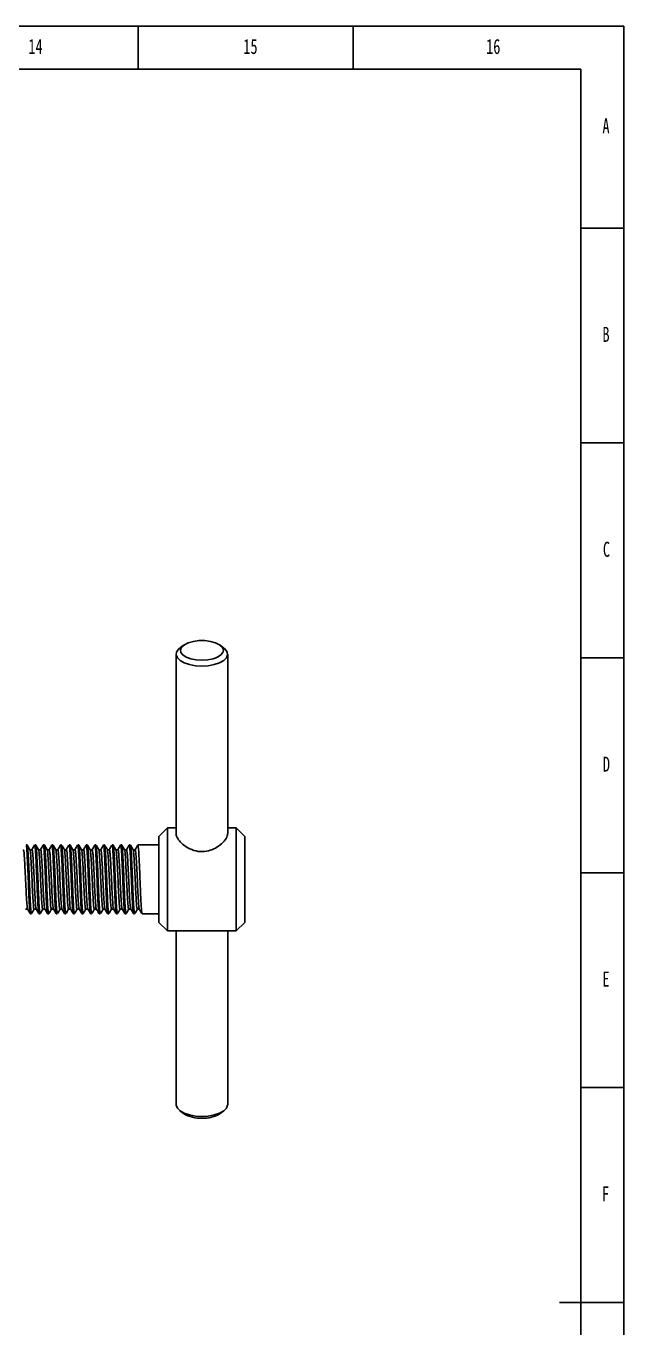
# Model space of a CAD drawing. Header units: millimetres. Extents: x 0 to 841, y 0 to 594.
# Drawn here: x 701.9 to 841, y 291.1 to 594 of the extents above; entities that cross this region are included whole.
import ezdxf

# ---------------------------------------------------------------- set-up
doc = ezdxf.new("R2010")
doc.units = ezdxf.units.MM
doc.layers.add('10', color=7, linetype='Continuous')
doc.layers.add('5', color=7, linetype='Continuous')
doc.styles.add('SLDTEXTSTYLE4', font='TXT', dxfattribs={"width": 0.7})

msp = doc.modelspace()

# ---------------------------------------------------------------- linework, layer by layer
at = {"color": 7, "linetype": 'Continuous', "lineweight": 25}
for p, q in [((738.52, 449.91), (737.67, 449.26)), ((747.93, 449.26), (747.08, 449.91)), ((736.8, 447.83), (736.8, 406.07)), ((748.8, 406.06), (748.8, 447.83)), ((734.8, 407.44), (732.8, 405.44)), ((736.8, 407.44), (734.8, 407.44)), ((734.8, 407.44), (734.8, 383.44)), ((750.8, 407.44), (748.8, 407.44)), ((752.8, 405.44), (750.8, 407.44)), ((750.8, 389.92), (750.8, 407.44)), ((702.15, 403.44), (701.9, 403.44)), ((704.15, 403.44), (703.9, 403.44)), ((706.15, 403.44), (705.9, 403.44)), ((708.15, 403.44), (707.9, 403.44)), ((710.15, 403.44), (709.9, 403.44)), ((712.15, 403.44), (711.9, 403.44)), ((714.15, 403.44), (713.9, 403.44)), ((716.15, 403.44), (715.9, 403.44)), ((718.15, 403.44), (717.9, 403.44)), ((720.15, 403.44), (719.9, 403.44)), ((722.15, 403.44), (721.9, 403.44)), ((724.15, 403.44), (723.9, 403.44)), ((726.15, 403.44), (725.9, 403.44)), ((732.8, 403.44), (727.9, 403.44)), ((732.8, 385.44), (732.8, 405.44)), ((752.8, 405.44), (752.8, 390.84)), ((703.27, 402.35), (702.79, 402.35)), ((705.27, 402.35), (704.79, 402.35)), ((707.27, 402.35), (706.79, 402.35)), ((709.27, 402.35), (708.79, 402.35)), ((711.27, 402.35), (710.79, 402.35)), ((713.27, 402.35), (712.79, 402.35)), ((715.27, 402.35), (714.79, 402.35)), ((717.27, 402.35), (716.79, 402.35)), ((719.27, 402.35), (718.79, 402.35)), ((721.27, 402.35), (720.79, 402.35)), ((723.27, 402.35), (722.79, 402.35)), ((725.27, 402.35), (724.79, 402.35)), ((727.27, 402.35), (726.79, 402.35)), ((752.8, 390.84), (752.8, 385.44)), ((701.77, 388.52), (702.26, 388.52)), ((703.77, 388.52), (704.26, 388.52)), ((705.77, 388.52), (706.26, 388.52)), ((707.77, 388.52), (708.26, 388.52)), ((709.77, 388.52), (710.26, 388.52)), ((711.77, 388.52), (712.26, 388.52)), ((713.77, 388.52), (714.26, 388.52)), ((715.77, 388.52), (716.26, 388.52)), ((717.77, 388.52), (718.26, 388.52)), ((719.77, 388.52), (720.26, 388.52)), ((721.77, 388.52), (722.26, 388.52)), ((723.77, 388.52), (724.26, 388.52)), ((725.77, 388.52), (726.26, 388.52)), ((727.77, 388.52), (728.26, 388.52)), ((750.8, 383.44), (750.8, 389.92)), ((702.9, 387.44), (703.15, 387.44)), ((704.9, 387.44), (705.15, 387.44)), ((706.9, 387.44), (707.15, 387.44)), ((708.9, 387.44), (709.15, 387.44)), ((710.9, 387.44), (711.15, 387.44)), ((712.9, 387.44), (713.15, 387.44)), ((714.9, 387.44), (715.15, 387.44)), ((716.9, 387.44), (717.15, 387.44)), ((718.9, 387.44), (719.15, 387.44)), ((720.9, 387.44), (721.15, 387.44)), ((722.9, 387.44), (723.15, 387.44)), ((724.9, 387.44), (725.15, 387.44)), ((726.9, 387.44), (727.15, 387.44)), ((728.9, 387.44), (732.8, 387.44)), ((732.8, 385.44), (734.8, 383.44)), ((750.8, 383.44), (752.8, 385.44)), ((734.8, 383.44), (740.45, 383.44)), ((736.8, 383.44), (736.8, 343.04)), ((744.92, 383.44), (750.8, 383.44)), ((748.8, 343.04), (748.8, 383.44)), ((737.67, 341.62), (738.52, 340.97)), ((747.08, 340.97), (747.93, 341.62))]:
    msp.add_line(p, q, dxfattribs=at)
at = {"color": 7, "linetype": 'Continuous', "lineweight": 25, "flags": 128}
for points in [[(742.8, 445.07), (741.31, 445.15), (739.91, 445.41), (738.69, 445.82), (737.73, 446.35), (737.09, 446.97), (736.81, 447.65), (736.91, 448.34), (737.37, 449), (737.67, 449.26)], [(742.8, 446.42), (744.15, 446.5), (745.4, 446.75), (746.45, 447.15), (747.24, 447.66), (747.7, 448.25), (747.79, 448.87), (747.51, 449.48), (746.89, 450.04), (745.96, 450.5), (744.79, 450.82), (743.48, 450.99), (742.12, 450.99), (740.81, 450.82), (739.64, 450.5), (738.72, 450.04), (738.09, 449.48), (737.81, 448.87), (737.9, 448.25), (738.36, 447.66), (739.15, 447.15), (740.2, 446.75), (741.45, 446.5), (742.8, 446.42)], [(747.93, 449.26), (748.23, 449), (748.69, 448.34), (748.79, 447.65), (748.51, 446.97), (747.87, 446.35), (746.91, 445.82), (745.69, 445.41), (744.29, 445.15), (742.8, 445.07)], [(736.8, 343.04), (736.81, 342.87), (737.09, 342.19), (737.73, 341.57), (738.69, 341.03), (739.91, 340.63), (741.31, 340.37), (742.8, 340.29)], [(742.8, 340.29), (744.29, 340.37), (745.69, 340.63), (746.91, 341.03), (747.87, 341.57), (748.51, 342.19), (748.79, 342.87), (748.8, 343.04)]]:
    msp.add_lwpolyline(points, dxfattribs=at)
at = {"color": 7, "linetype": 'Continuous', "lineweight": 25}
for centre, start, end in [((742.42, 347.19), 237.9633, 272.9767), ((743.18, 347.19), 267.0236, 302.0362)]:
    msp.add_arc(centre, 7.34, start, end, dxfattribs=at)
for points, knots in [([(736.85, 406.07), (736.83, 406.02), (736.74, 405.73), (737.14, 404.94), (738.03, 403.82), (739.49, 402.72), (741.37, 401.95), (743.39, 401.83), (745.2, 402.3), (746.79, 403.17), (748.05, 404.34), (748.77, 405.41), (748.73, 405.9), (748.72, 406.06)], [0, 0, 0, 0, 0.018416, 0.113951, 0.210878, 0.317005, 0.429732, 0.533406, 0.62584, 0.72264, 0.831622, 0.943343, 1, 1, 1, 1]), ([(701.9, 403.35), (701.92, 403.36), (701.96, 403.4), (702.04, 402.69), (702.14, 401.36), (702.23, 399.5), (702.33, 397.3), (702.42, 394.93), (702.49, 393.06), (702.57, 391.33), (702.64, 389.77), (702.74, 388.35), (702.82, 387.53), (702.88, 387.51), (702.9, 387.5)], [0, 0, 0, 0, 0.052862, 0.146192, 0.239773, 0.332819, 0.42661, 0.519463, 0.613383, 0.652113, 0.745424, 0.83902, 0.932053, 1, 1, 1, 1]), ([(702.8, 402.33), (702.7, 402.51), (702.49, 402.87), (702.28, 403.23), (702.17, 403.41)], [0, 0, 0, 0, 0.4999468, 1, 1, 1, 1]), ([(702.17, 403.34), (702.18, 403.34), (702.22, 403.35), (702.29, 402.68), (702.39, 401.37), (702.48, 399.5), (702.58, 397.3), (702.67, 394.93), (702.74, 393.06), (702.82, 391.33), (702.89, 389.77), (702.99, 388.35), (703.07, 387.53), (703.13, 387.51), (703.15, 387.5)], [0, 0, 0, 0, 0.030177, 0.125742, 0.221565, 0.316839, 0.412877, 0.507954, 0.604123, 0.643781, 0.739327, 0.835164, 0.930425, 1, 1, 1, 1]), ([(703.87, 403.41), (703.77, 403.23), (703.56, 402.88), (703.36, 402.52), (703.25, 402.34)], [0, 0, 0, 0, 0.493613, 1, 1, 1, 1]), ([(703.9, 403.35), (703.92, 403.36), (703.96, 403.4), (704.04, 402.69), (704.14, 401.36), (704.23, 399.5), (704.33, 397.3), (704.42, 394.93), (704.49, 393.06), (704.57, 391.33), (704.64, 389.77), (704.74, 388.35), (704.82, 387.53), (704.88, 387.51), (704.9, 387.5)], [0, 0, 0, 0, 0.052862, 0.146192, 0.239773, 0.332819, 0.42661, 0.519463, 0.613383, 0.652113, 0.745424, 0.83902, 0.932053, 1, 1, 1, 1]), ([(704.8, 402.33), (704.7, 402.51), (704.49, 402.87), (704.28, 403.23), (704.17, 403.41)], [0, 0, 0, 0, 0.4999468, 1, 1, 1, 1]), ([(704.17, 403.34), (704.18, 403.34), (704.22, 403.35), (704.29, 402.68), (704.39, 401.37), (704.48, 399.5), (704.58, 397.3), (704.67, 394.93), (704.74, 393.06), (704.82, 391.33), (704.89, 389.77), (704.99, 388.35), (705.07, 387.53), (705.13, 387.51), (705.15, 387.5)], [0, 0, 0, 0, 0.030177, 0.125742, 0.221565, 0.316839, 0.412877, 0.507954, 0.604123, 0.643781, 0.739327, 0.835164, 0.930425, 1, 1, 1, 1]), ([(705.87, 403.41), (705.77, 403.23), (705.56, 402.88), (705.36, 402.52), (705.25, 402.34)], [0, 0, 0, 0, 0.493613, 1, 1, 1, 1]), ([(705.9, 403.35), (705.92, 403.36), (705.96, 403.4), (706.04, 402.69), (706.14, 401.36), (706.23, 399.5), (706.33, 397.3), (706.42, 394.93), (706.49, 393.06), (706.57, 391.33), (706.64, 389.77), (706.74, 388.35), (706.82, 387.53), (706.88, 387.51), (706.9, 387.5)], [0, 0, 0, 0, 0.052862, 0.146192, 0.239773, 0.332819, 0.42661, 0.519463, 0.613383, 0.652113, 0.745424, 0.83902, 0.932053, 1, 1, 1, 1]), ([(706.8, 402.33), (706.7, 402.51), (706.49, 402.87), (706.28, 403.23), (706.17, 403.41)], [0, 0, 0, 0, 0.4999468, 1, 1, 1, 1]), ([(706.17, 403.34), (706.18, 403.34), (706.22, 403.35), (706.29, 402.68), (706.39, 401.37), (706.48, 399.5), (706.58, 397.3), (706.67, 394.93), (706.74, 393.06), (706.82, 391.33), (706.89, 389.77), (706.99, 388.35), (707.07, 387.53), (707.13, 387.51), (707.15, 387.5)], [0, 0, 0, 0, 0.0301769, 0.1257421, 0.2215649, 0.3168391, 0.4128766, 0.5079535, 0.6041226, 0.6437809, 0.7393267, 0.8351641, 0.9304251, 1, 1, 1, 1]), ([(707.87, 403.41), (707.77, 403.23), (707.56, 402.88), (707.36, 402.52), (707.25, 402.34)], [0, 0, 0, 0, 0.493607, 1, 1, 1, 1]), ([(707.9, 403.35), (707.92, 403.36), (707.96, 403.4), (708.04, 402.69), (708.14, 401.36), (708.23, 399.5), (708.33, 397.3), (708.42, 394.93), (708.49, 393.06), (708.57, 391.33), (708.64, 389.77), (708.74, 388.35), (708.82, 387.53), (708.88, 387.51), (708.9, 387.5)], [0, 0, 0, 0, 0.052862, 0.146192, 0.239773, 0.332819, 0.42661, 0.519463, 0.613383, 0.652113, 0.745424, 0.83902, 0.932053, 1, 1, 1, 1]), ([(708.8, 402.33), (708.7, 402.51), (708.49, 402.87), (708.28, 403.23), (708.17, 403.41)], [0, 0, 0, 0, 0.4999468, 1, 1, 1, 1]), ([(708.17, 403.34), (708.18, 403.34), (708.22, 403.35), (708.29, 402.68), (708.39, 401.37), (708.48, 399.5), (708.58, 397.3), (708.67, 394.93), (708.74, 393.06), (708.82, 391.33), (708.89, 389.77), (708.99, 388.35), (709.07, 387.53), (709.13, 387.51), (709.15, 387.5)], [0, 0, 0, 0, 0.0301769, 0.1257422, 0.2215649, 0.3168392, 0.4128766, 0.5079535, 0.6041226, 0.6437809, 0.7393268, 0.8351641, 0.9304251, 1, 1, 1, 1]), ([(709.87, 403.41), (709.77, 403.23), (709.56, 402.88), (709.36, 402.52), (709.25, 402.34)], [0, 0, 0, 0, 0.493607, 1, 1, 1, 1]), ([(709.9, 403.35), (709.92, 403.36), (709.96, 403.4), (710.04, 402.69), (710.14, 401.36), (710.23, 399.5), (710.33, 397.3), (710.42, 394.93), (710.49, 393.06), (710.57, 391.33), (710.64, 389.77), (710.74, 388.35), (710.82, 387.53), (710.88, 387.51), (710.9, 387.5)], [0, 0, 0, 0, 0.052862, 0.146192, 0.239773, 0.332819, 0.42661, 0.519463, 0.613383, 0.652113, 0.745424, 0.83902, 0.932053, 1, 1, 1, 1]), ([(710.8, 402.33), (710.7, 402.51), (710.49, 402.87), (710.28, 403.23), (710.17, 403.41)], [0, 0, 0, 0, 0.4999468, 1, 1, 1, 1]), ([(710.17, 403.34), (710.18, 403.34), (710.22, 403.35), (710.29, 402.68), (710.39, 401.37), (710.48, 399.5), (710.58, 397.3), (710.67, 394.93), (710.74, 393.06), (710.82, 391.33), (710.89, 389.77), (710.99, 388.35), (711.07, 387.53), (711.13, 387.51), (711.15, 387.5)], [0, 0, 0, 0, 0.0301769, 0.1257422, 0.2215649, 0.3168392, 0.4128766, 0.5079535, 0.6041226, 0.6437809, 0.7393268, 0.8351641, 0.9304251, 1, 1, 1, 1]), ([(711.87, 403.41), (711.77, 403.23), (711.56, 402.88), (711.36, 402.52), (711.25, 402.34)], [0, 0, 0, 0, 0.493607, 1, 1, 1, 1]), ([(711.9, 403.35), (711.92, 403.36), (711.96, 403.4), (712.04, 402.69), (712.14, 401.36), (712.23, 399.5), (712.33, 397.3), (712.42, 394.93), (712.49, 393.06), (712.57, 391.33), (712.64, 389.77), (712.74, 388.35), (712.82, 387.53), (712.88, 387.51), (712.9, 387.5)], [0, 0, 0, 0, 0.052862, 0.146192, 0.239773, 0.332819, 0.42661, 0.519463, 0.613383, 0.652113, 0.745424, 0.83902, 0.932053, 1, 1, 1, 1]), ([(712.8, 402.33), (712.7, 402.51), (712.49, 402.87), (712.28, 403.23), (712.17, 403.41)], [0, 0, 0, 0, 0.499941, 1, 1, 1, 1]), ([(712.17, 403.34), (712.18, 403.34), (712.22, 403.35), (712.29, 402.68), (712.39, 401.37), (712.48, 399.5), (712.58, 397.3), (712.67, 394.93), (712.74, 393.06), (712.82, 391.33), (712.89, 389.77), (712.99, 388.35), (713.07, 387.53), (713.13, 387.51), (713.15, 387.5)], [0, 0, 0, 0, 0.030177, 0.125742, 0.221565, 0.316839, 0.412877, 0.507954, 0.604123, 0.643781, 0.739327, 0.835164, 0.930425, 1, 1, 1, 1]), ([(713.87, 403.41), (713.77, 403.23), (713.56, 402.88), (713.36, 402.52), (713.25, 402.34)], [0, 0, 0, 0, 0.493601, 1, 1, 1, 1]), ([(713.9, 403.35), (713.92, 403.36), (713.96, 403.4), (714.04, 402.69), (714.14, 401.36), (714.23, 399.5), (714.33, 397.3), (714.42, 394.93), (714.49, 393.06), (714.57, 391.33), (714.64, 389.77), (714.74, 388.35), (714.82, 387.53), (714.88, 387.51), (714.9, 387.5)], [0, 0, 0, 0, 0.052862, 0.1461919, 0.2397733, 0.332819, 0.42661, 0.519463, 0.6133826, 0.6521132, 0.7454242, 0.8390198, 0.9320525, 1, 1, 1, 1]), ([(714.8, 402.33), (714.7, 402.51), (714.49, 402.87), (714.28, 403.23), (714.17, 403.41)], [0, 0, 0, 0, 0.499953, 1, 1, 1, 1]), ([(714.17, 403.34), (714.18, 403.34), (714.22, 403.35), (714.29, 402.68), (714.39, 401.37), (714.48, 399.5), (714.58, 397.3), (714.67, 394.93), (714.74, 393.06), (714.82, 391.33), (714.89, 389.77), (714.99, 388.35), (715.07, 387.53), (715.13, 387.51), (715.15, 387.5)], [0, 0, 0, 0, 0.030177, 0.125742, 0.221565, 0.316839, 0.412877, 0.507954, 0.604123, 0.643781, 0.739327, 0.835164, 0.930425, 1, 1, 1, 1]), ([(715.87, 403.41), (715.77, 403.23), (715.56, 402.88), (715.36, 402.52), (715.25, 402.34)], [0, 0, 0, 0, 0.493601, 1, 1, 1, 1]), ([(715.9, 403.35), (715.92, 403.36), (715.96, 403.4), (716.04, 402.69), (716.14, 401.36), (716.23, 399.5), (716.33, 397.3), (716.42, 394.93), (716.49, 393.06), (716.57, 391.33), (716.64, 389.77), (716.74, 388.35), (716.82, 387.53), (716.88, 387.51), (716.9, 387.5)], [0, 0, 0, 0, 0.052862, 0.146192, 0.239773, 0.332819, 0.42661, 0.519463, 0.613383, 0.652113, 0.745424, 0.83902, 0.932053, 1, 1, 1, 1]), ([(716.8, 402.33), (716.7, 402.51), (716.49, 402.87), (716.28, 403.23), (716.17, 403.41)], [0, 0, 0, 0, 0.4999468, 1, 1, 1, 1]), ([(716.17, 403.34), (716.18, 403.34), (716.22, 403.35), (716.29, 402.68), (716.39, 401.37), (716.48, 399.5), (716.58, 397.3), (716.67, 394.93), (716.74, 393.06), (716.82, 391.33), (716.89, 389.77), (716.99, 388.35), (717.07, 387.53), (717.13, 387.51), (717.15, 387.5)], [0, 0, 0, 0, 0.0301769, 0.1257421, 0.2215649, 0.3168391, 0.4128766, 0.5079535, 0.6041226, 0.6437809, 0.7393268, 0.8351641, 0.9304251, 1, 1, 1, 1]), ([(717.87, 403.41), (717.77, 403.23), (717.56, 402.88), (717.36, 402.52), (717.25, 402.34)], [0, 0, 0, 0, 0.493613, 1, 1, 1, 1]), ([(717.9, 403.35), (717.92, 403.36), (717.96, 403.4), (718.04, 402.69), (718.14, 401.36), (718.23, 399.5), (718.33, 397.3), (718.42, 394.93), (718.49, 393.06), (718.57, 391.33), (718.64, 389.77), (718.74, 388.35), (718.82, 387.53), (718.88, 387.51), (718.9, 387.5)], [0, 0, 0, 0, 0.052862, 0.146192, 0.239773, 0.332819, 0.42661, 0.519463, 0.613383, 0.652113, 0.745424, 0.83902, 0.932053, 1, 1, 1, 1]), ([(718.8, 402.33), (718.7, 402.51), (718.49, 402.87), (718.28, 403.23), (718.17, 403.41)], [0, 0, 0, 0, 0.4999468, 1, 1, 1, 1]), ([(718.17, 403.34), (718.18, 403.34), (718.22, 403.35), (718.29, 402.68), (718.39, 401.37), (718.48, 399.5), (718.58, 397.3), (718.67, 394.93), (718.74, 393.06), (718.82, 391.33), (718.89, 389.77), (718.99, 388.35), (719.07, 387.53), (719.13, 387.51), (719.15, 387.5)], [0, 0, 0, 0, 0.030177, 0.125742, 0.221565, 0.316839, 0.412877, 0.507954, 0.604123, 0.643781, 0.739327, 0.835164, 0.930425, 1, 1, 1, 1]), ([(719.87, 403.41), (719.77, 403.23), (719.56, 402.88), (719.36, 402.52), (719.25, 402.34)], [0, 0, 0, 0, 0.493613, 1, 1, 1, 1]), ([(719.9, 403.35), (719.92, 403.36), (719.96, 403.4), (720.04, 402.69), (720.14, 401.36), (720.23, 399.5), (720.33, 397.3), (720.42, 394.93), (720.49, 393.06), (720.57, 391.33), (720.64, 389.77), (720.74, 388.35), (720.82, 387.53), (720.88, 387.51), (720.9, 387.5)], [0, 0, 0, 0, 0.052862, 0.146192, 0.239773, 0.332819, 0.42661, 0.519463, 0.613383, 0.652113, 0.745424, 0.83902, 0.932053, 1, 1, 1, 1]), ([(720.8, 402.33), (720.7, 402.51), (720.49, 402.87), (720.28, 403.23), (720.17, 403.41)], [0, 0, 0, 0, 0.4999468, 1, 1, 1, 1]), ([(720.17, 403.34), (720.18, 403.34), (720.22, 403.35), (720.29, 402.68), (720.39, 401.37), (720.48, 399.5), (720.58, 397.3), (720.67, 394.93), (720.74, 393.06), (720.82, 391.33), (720.89, 389.77), (720.99, 388.35), (721.07, 387.53), (721.13, 387.51), (721.15, 387.5)], [0, 0, 0, 0, 0.030177, 0.125742, 0.221565, 0.316839, 0.412877, 0.507954, 0.604123, 0.643781, 0.739327, 0.835164, 0.930425, 1, 1, 1, 1]), ([(721.87, 403.41), (721.77, 403.23), (721.56, 402.88), (721.36, 402.52), (721.25, 402.34)], [0, 0, 0, 0, 0.493613, 1, 1, 1, 1]), ([(721.9, 403.35), (721.92, 403.36), (721.96, 403.4), (722.04, 402.69), (722.14, 401.36), (722.23, 399.5), (722.33, 397.3), (722.42, 394.93), (722.49, 393.06), (722.57, 391.33), (722.64, 389.77), (722.74, 388.35), (722.82, 387.53), (722.88, 387.51), (722.9, 387.5)], [0, 0, 0, 0, 0.052862, 0.146192, 0.239773, 0.332819, 0.42661, 0.519463, 0.613383, 0.652113, 0.745424, 0.83902, 0.932053, 1, 1, 1, 1]), ([(722.8, 402.33), (722.7, 402.51), (722.49, 402.87), (722.28, 403.23), (722.17, 403.41)], [0, 0, 0, 0, 0.4999468, 1, 1, 1, 1]), ([(722.17, 403.34), (722.18, 403.34), (722.22, 403.35), (722.29, 402.68), (722.39, 401.37), (722.48, 399.5), (722.58, 397.3), (722.67, 394.93), (722.74, 393.06), (722.82, 391.33), (722.89, 389.77), (722.99, 388.35), (723.07, 387.53), (723.13, 387.51), (723.15, 387.5)], [0, 0, 0, 0, 0.030177, 0.125742, 0.221565, 0.316839, 0.412877, 0.507954, 0.604123, 0.643781, 0.739327, 0.835164, 0.930425, 1, 1, 1, 1]), ([(723.87, 403.41), (723.77, 403.23), (723.56, 402.88), (723.36, 402.52), (723.25, 402.34)], [0, 0, 0, 0, 0.493607, 1, 1, 1, 1]), ([(723.9, 403.35), (723.92, 403.36), (723.96, 403.4), (724.04, 402.69), (724.14, 401.36), (724.23, 399.5), (724.33, 397.3), (724.42, 394.93), (724.49, 393.06), (724.57, 391.33), (724.64, 389.77), (724.74, 388.35), (724.82, 387.53), (724.88, 387.51), (724.9, 387.5)], [0, 0, 0, 0, 0.052862, 0.146192, 0.239773, 0.332819, 0.42661, 0.519463, 0.613383, 0.652113, 0.745424, 0.83902, 0.932053, 1, 1, 1, 1]), ([(724.8, 402.33), (724.7, 402.51), (724.49, 402.87), (724.28, 403.23), (724.17, 403.41)], [0, 0, 0, 0, 0.4999468, 1, 1, 1, 1]), ([(724.17, 403.34), (724.18, 403.34), (724.22, 403.35), (724.29, 402.68), (724.39, 401.37), (724.48, 399.5), (724.58, 397.3), (724.67, 394.93), (724.74, 393.06), (724.82, 391.33), (724.89, 389.77), (724.99, 388.35), (725.07, 387.53), (725.13, 387.51), (725.15, 387.5)], [0, 0, 0, 0, 0.0301769, 0.1257422, 0.2215649, 0.3168392, 0.4128766, 0.5079535, 0.6041226, 0.6437809, 0.7393268, 0.8351641, 0.9304251, 1, 1, 1, 1]), ([(725.87, 403.41), (725.77, 403.23), (725.56, 402.88), (725.36, 402.52), (725.25, 402.34)], [0, 0, 0, 0, 0.493607, 1, 1, 1, 1]), ([(725.9, 403.35), (725.92, 403.36), (725.96, 403.4), (726.04, 402.69), (726.14, 401.36), (726.23, 399.5), (726.33, 397.3), (726.42, 394.93), (726.49, 393.06), (726.57, 391.33), (726.64, 389.77), (726.74, 388.35), (726.82, 387.53), (726.88, 387.51), (726.9, 387.5)], [0, 0, 0, 0, 0.052862, 0.146192, 0.239773, 0.332819, 0.42661, 0.519463, 0.613383, 0.652113, 0.745424, 0.83902, 0.932053, 1, 1, 1, 1]), ([(726.8, 402.33), (726.7, 402.51), (726.49, 402.87), (726.28, 403.23), (726.17, 403.41)], [0, 0, 0, 0, 0.4999468, 1, 1, 1, 1]), ([(726.17, 403.34), (726.18, 403.34), (726.22, 403.35), (726.29, 402.68), (726.39, 401.37), (726.48, 399.5), (726.58, 397.3), (726.67, 394.93), (726.74, 393.06), (726.82, 391.33), (726.89, 389.77), (726.99, 388.35), (727.07, 387.53), (727.13, 387.51), (727.15, 387.5)], [0, 0, 0, 0, 0.0301769, 0.1257421, 0.2215649, 0.3168392, 0.4128766, 0.5079535, 0.6041226, 0.6437809, 0.7393268, 0.8351641, 0.9304251, 1, 1, 1, 1]), ([(727.87, 403.41), (727.77, 403.23), (727.56, 402.88), (727.36, 402.52), (727.25, 402.34)], [0, 0, 0, 0, 0.493601, 1, 1, 1, 1]), ([(727.9, 403.35), (727.92, 403.36), (727.96, 403.4), (728.04, 402.69), (728.14, 401.36), (728.23, 399.5), (728.33, 397.3), (728.42, 394.93), (728.49, 393.06), (728.57, 391.33), (728.64, 389.77), (728.74, 388.35), (728.82, 387.53), (728.88, 387.51), (728.9, 387.5)], [0, 0, 0, 0, 0.052862, 0.1461919, 0.2397733, 0.332819, 0.42661, 0.519463, 0.6133826, 0.6521132, 0.7454242, 0.8390198, 0.9320525, 1, 1, 1, 1]), ([(701.27, 402.28), (701.29, 402.29), (701.34, 402.32), (701.42, 401.71), (701.51, 400.56), (701.62, 398.69), (701.75, 396.04), (701.85, 393.68), (701.94, 391.89), (702.02, 390.53), (702.11, 389.34), (702.19, 388.62), (702.23, 388.67), (702.24, 388.68)], [0, 0, 0, 0, 0.054814, 0.15153, 0.248508, 0.34493, 0.489317, 0.63437, 0.674505, 0.771203, 0.868194, 0.964603, 1, 1, 1, 1]), ([(702.8, 402.27), (702.81, 402.27), (702.85, 402.28), (702.92, 401.7), (703.01, 400.56), (703.12, 398.69), (703.25, 396.04), (703.35, 393.68), (703.44, 391.89), (703.52, 390.54), (703.61, 389.32), (703.7, 388.56), (703.75, 388.65), (703.77, 388.68)], [0, 0, 0, 0, 0.0274131, 0.1234138, 0.2196737, 0.3153825, 0.4587017, 0.6026816, 0.6425197, 0.738502, 0.8347762, 0.9304716, 1, 1, 1, 1]), ([(703.27, 402.28), (703.29, 402.29), (703.34, 402.32), (703.42, 401.71), (703.51, 400.56), (703.62, 398.69), (703.75, 396.04), (703.85, 393.68), (703.94, 391.89), (704.02, 390.53), (704.11, 389.34), (704.19, 388.62), (704.23, 388.67), (704.24, 388.68)], [0, 0, 0, 0, 0.0548141, 0.1515303, 0.2485076, 0.3449297, 0.4893171, 0.63437, 0.6745051, 0.7712027, 0.8681945, 0.9646031, 1, 1, 1, 1]), ([(704.8, 402.27), (704.81, 402.27), (704.85, 402.28), (704.92, 401.7), (705.01, 400.56), (705.12, 398.69), (705.25, 396.04), (705.35, 393.68), (705.44, 391.89), (705.52, 390.54), (705.61, 389.32), (705.7, 388.56), (705.75, 388.65), (705.77, 388.68)], [0, 0, 0, 0, 0.027413, 0.123414, 0.219674, 0.315382, 0.458702, 0.602682, 0.64252, 0.738502, 0.834776, 0.930472, 1, 1, 1, 1]), ([(705.27, 402.28), (705.29, 402.29), (705.34, 402.32), (705.42, 401.71), (705.51, 400.56), (705.62, 398.69), (705.75, 396.04), (705.85, 393.68), (705.94, 391.89), (706.02, 390.53), (706.11, 389.34), (706.19, 388.62), (706.23, 388.67), (706.24, 388.68)], [0, 0, 0, 0, 0.054814, 0.15153, 0.248508, 0.34493, 0.489317, 0.63437, 0.674505, 0.771203, 0.868194, 0.964603, 1, 1, 1, 1]), ([(706.8, 402.27), (706.81, 402.27), (706.85, 402.28), (706.92, 401.7), (707.01, 400.56), (707.12, 398.69), (707.25, 396.04), (707.35, 393.68), (707.44, 391.89), (707.52, 390.54), (707.61, 389.32), (707.7, 388.56), (707.75, 388.65), (707.77, 388.68)], [0, 0, 0, 0, 0.027413, 0.123414, 0.219674, 0.315382, 0.458702, 0.602682, 0.64252, 0.738502, 0.834776, 0.930472, 1, 1, 1, 1]), ([(707.27, 402.28), (707.29, 402.29), (707.34, 402.32), (707.42, 401.71), (707.51, 400.56), (707.62, 398.69), (707.75, 396.04), (707.85, 393.68), (707.94, 391.89), (708.02, 390.53), (708.11, 389.34), (708.19, 388.62), (708.23, 388.67), (708.24, 388.68)], [0, 0, 0, 0, 0.054814, 0.15153, 0.248508, 0.34493, 0.489317, 0.63437, 0.674505, 0.771203, 0.868195, 0.964603, 1, 1, 1, 1]), ([(708.8, 402.27), (708.81, 402.27), (708.85, 402.28), (708.92, 401.7), (709.01, 400.56), (709.12, 398.69), (709.25, 396.04), (709.35, 393.68), (709.44, 391.89), (709.52, 390.54), (709.61, 389.32), (709.7, 388.56), (709.75, 388.65), (709.77, 388.68)], [0, 0, 0, 0, 0.027413, 0.123414, 0.219674, 0.315383, 0.458702, 0.602682, 0.64252, 0.738502, 0.834776, 0.930472, 1, 1, 1, 1]), ([(709.27, 402.28), (709.29, 402.29), (709.34, 402.32), (709.42, 401.71), (709.51, 400.56), (709.62, 398.69), (709.75, 396.04), (709.85, 393.68), (709.94, 391.89), (710.02, 390.53), (710.11, 389.34), (710.19, 388.62), (710.23, 388.67), (710.24, 388.68)], [0, 0, 0, 0, 0.054814, 0.15153, 0.248508, 0.34493, 0.489317, 0.63437, 0.674505, 0.771203, 0.868195, 0.964603, 1, 1, 1, 1]), ([(710.8, 402.27), (710.81, 402.27), (710.85, 402.28), (710.92, 401.7), (711.01, 400.56), (711.12, 398.69), (711.25, 396.04), (711.35, 393.68), (711.44, 391.89), (711.52, 390.54), (711.61, 389.32), (711.7, 388.56), (711.75, 388.65), (711.77, 388.68)], [0, 0, 0, 0, 0.027413, 0.123414, 0.219674, 0.315382, 0.458702, 0.602682, 0.64252, 0.738502, 0.834776, 0.930472, 1, 1, 1, 1]), ([(711.27, 402.28), (711.29, 402.29), (711.34, 402.32), (711.42, 401.71), (711.51, 400.56), (711.62, 398.69), (711.75, 396.04), (711.85, 393.68), (711.94, 391.89), (712.02, 390.53), (712.11, 389.34), (712.19, 388.62), (712.23, 388.67), (712.24, 388.68)], [0, 0, 0, 0, 0.054814, 0.15153, 0.248508, 0.34493, 0.489317, 0.63437, 0.674505, 0.771203, 0.868195, 0.964603, 1, 1, 1, 1]), ([(712.8, 402.27), (712.81, 402.27), (712.85, 402.28), (712.92, 401.7), (713.01, 400.56), (713.12, 398.69), (713.25, 396.04), (713.35, 393.68), (713.44, 391.89), (713.52, 390.54), (713.61, 389.32), (713.7, 388.56), (713.75, 388.65), (713.77, 388.68)], [0, 0, 0, 0, 0.027413, 0.123414, 0.219674, 0.315382, 0.458702, 0.602682, 0.64252, 0.738502, 0.834776, 0.930472, 1, 1, 1, 1]), ([(713.27, 402.28), (713.29, 402.29), (713.34, 402.32), (713.42, 401.71), (713.51, 400.56), (713.62, 398.69), (713.75, 396.04), (713.85, 393.68), (713.94, 391.89), (714.02, 390.53), (714.11, 389.34), (714.19, 388.62), (714.23, 388.67), (714.24, 388.68)], [0, 0, 0, 0, 0.054814, 0.15153, 0.248508, 0.34493, 0.489317, 0.63437, 0.674505, 0.771203, 0.868194, 0.964603, 1, 1, 1, 1]), ([(714.8, 402.27), (714.81, 402.27), (714.85, 402.28), (714.92, 401.7), (715.01, 400.56), (715.12, 398.69), (715.25, 396.04), (715.35, 393.68), (715.44, 391.89), (715.52, 390.54), (715.61, 389.32), (715.7, 388.56), (715.75, 388.65), (715.77, 388.68)], [0, 0, 0, 0, 0.027413, 0.123414, 0.219674, 0.315382, 0.458702, 0.602682, 0.64252, 0.738502, 0.834776, 0.930472, 1, 1, 1, 1]), ([(715.27, 402.28), (715.29, 402.29), (715.34, 402.32), (715.42, 401.71), (715.51, 400.56), (715.62, 398.69), (715.75, 396.04), (715.85, 393.68), (715.94, 391.89), (716.02, 390.53), (716.11, 389.34), (716.19, 388.62), (716.23, 388.67), (716.24, 388.68)], [0, 0, 0, 0, 0.054814, 0.15153, 0.248508, 0.34493, 0.489317, 0.63437, 0.674505, 0.771203, 0.868194, 0.964603, 1, 1, 1, 1]), ([(716.8, 402.27), (716.81, 402.27), (716.85, 402.28), (716.92, 401.7), (717.01, 400.56), (717.12, 398.69), (717.25, 396.04), (717.35, 393.68), (717.44, 391.89), (717.52, 390.54), (717.61, 389.32), (717.7, 388.56), (717.75, 388.65), (717.77, 388.68)], [0, 0, 0, 0, 0.0274131, 0.1234138, 0.2196737, 0.3153825, 0.4587017, 0.6026816, 0.6425197, 0.738502, 0.8347762, 0.9304716, 1, 1, 1, 1]), ([(717.27, 402.28), (717.29, 402.29), (717.34, 402.32), (717.42, 401.71), (717.51, 400.56), (717.62, 398.69), (717.75, 396.04), (717.85, 393.68), (717.94, 391.89), (718.02, 390.53), (718.11, 389.34), (718.19, 388.62), (718.23, 388.67), (718.24, 388.68)], [0, 0, 0, 0, 0.054814, 0.15153, 0.248508, 0.34493, 0.489317, 0.63437, 0.674505, 0.771203, 0.868194, 0.964603, 1, 1, 1, 1]), ([(718.8, 402.27), (718.81, 402.27), (718.85, 402.28), (718.92, 401.7), (719.01, 400.56), (719.12, 398.69), (719.25, 396.04), (719.35, 393.68), (719.44, 391.89), (719.52, 390.54), (719.61, 389.32), (719.7, 388.56), (719.75, 388.65), (719.77, 388.68)], [0, 0, 0, 0, 0.0274131, 0.1234138, 0.2196737, 0.3153825, 0.4587017, 0.6026816, 0.6425197, 0.738502, 0.8347762, 0.9304716, 1, 1, 1, 1]), ([(719.27, 402.28), (719.29, 402.29), (719.34, 402.32), (719.42, 401.71), (719.51, 400.56), (719.62, 398.69), (719.75, 396.04), (719.85, 393.68), (719.94, 391.89), (720.02, 390.53), (720.11, 389.34), (720.19, 388.62), (720.23, 388.67), (720.24, 388.68)], [0, 0, 0, 0, 0.054814, 0.15153, 0.248508, 0.34493, 0.489317, 0.63437, 0.674505, 0.771203, 0.868194, 0.964603, 1, 1, 1, 1]), ([(720.8, 402.27), (720.81, 402.27), (720.85, 402.28), (720.92, 401.7), (721.01, 400.56), (721.12, 398.69), (721.25, 396.04), (721.35, 393.68), (721.44, 391.89), (721.52, 390.54), (721.61, 389.32), (721.7, 388.56), (721.75, 388.65), (721.77, 388.68)], [0, 0, 0, 0, 0.027413, 0.123414, 0.219674, 0.315382, 0.458702, 0.602682, 0.64252, 0.738502, 0.834776, 0.930472, 1, 1, 1, 1]), ([(721.27, 402.28), (721.29, 402.29), (721.34, 402.32), (721.42, 401.71), (721.51, 400.56), (721.62, 398.69), (721.75, 396.04), (721.85, 393.68), (721.94, 391.89), (722.02, 390.53), (722.11, 389.34), (722.19, 388.62), (722.23, 388.67), (722.24, 388.68)], [0, 0, 0, 0, 0.054814, 0.15153, 0.248508, 0.34493, 0.489317, 0.63437, 0.674505, 0.771203, 0.868195, 0.964603, 1, 1, 1, 1]), ([(722.8, 402.27), (722.81, 402.27), (722.85, 402.28), (722.92, 401.7), (723.01, 400.56), (723.12, 398.69), (723.25, 396.04), (723.35, 393.68), (723.44, 391.89), (723.52, 390.54), (723.61, 389.32), (723.7, 388.56), (723.75, 388.65), (723.77, 388.68)], [0, 0, 0, 0, 0.027413, 0.123414, 0.219674, 0.315382, 0.458702, 0.602682, 0.64252, 0.738502, 0.834776, 0.930472, 1, 1, 1, 1]), ([(723.27, 402.28), (723.29, 402.29), (723.34, 402.32), (723.42, 401.71), (723.51, 400.56), (723.62, 398.69), (723.75, 396.04), (723.85, 393.68), (723.94, 391.89), (724.02, 390.53), (724.11, 389.34), (724.19, 388.62), (724.23, 388.67), (724.24, 388.68)], [0, 0, 0, 0, 0.054814, 0.15153, 0.248508, 0.34493, 0.489317, 0.63437, 0.674505, 0.771203, 0.868195, 0.964603, 1, 1, 1, 1]), ([(724.8, 402.27), (724.81, 402.27), (724.85, 402.28), (724.92, 401.7), (725.01, 400.56), (725.12, 398.69), (725.25, 396.04), (725.35, 393.68), (725.44, 391.89), (725.52, 390.54), (725.61, 389.32), (725.7, 388.56), (725.75, 388.65), (725.77, 388.68)], [0, 0, 0, 0, 0.027413, 0.123414, 0.219674, 0.315382, 0.458702, 0.602682, 0.64252, 0.738502, 0.834776, 0.930472, 1, 1, 1, 1]), ([(725.27, 402.28), (725.29, 402.29), (725.34, 402.32), (725.42, 401.71), (725.51, 400.56), (725.62, 398.69), (725.75, 396.04), (725.85, 393.68), (725.94, 391.89), (726.02, 390.53), (726.11, 389.34), (726.19, 388.62), (726.23, 388.67), (726.24, 388.68)], [0, 0, 0, 0, 0.054814, 0.15153, 0.248508, 0.34493, 0.489317, 0.63437, 0.674505, 0.771203, 0.868195, 0.964603, 1, 1, 1, 1]), ([(726.8, 402.27), (726.81, 402.27), (726.85, 402.28), (726.92, 401.7), (727.01, 400.56), (727.12, 398.69), (727.25, 396.04), (727.35, 393.68), (727.44, 391.89), (727.52, 390.54), (727.61, 389.32), (727.7, 388.56), (727.75, 388.65), (727.77, 388.68)], [0, 0, 0, 0, 0.027413, 0.123414, 0.219674, 0.315382, 0.458702, 0.602682, 0.64252, 0.738502, 0.834776, 0.930472, 1, 1, 1, 1]), ([(727.27, 402.28), (727.29, 402.29), (727.34, 402.32), (727.42, 401.71), (727.51, 400.56), (727.62, 398.69), (727.75, 396.04), (727.85, 393.68), (727.94, 391.89), (728.02, 390.53), (728.11, 389.34), (728.19, 388.62), (728.23, 388.67), (728.24, 388.68)], [0, 0, 0, 0, 0.054814, 0.15153, 0.248508, 0.34493, 0.489317, 0.63437, 0.674505, 0.771203, 0.868195, 0.964603, 1, 1, 1, 1]), ([(702.24, 388.56), (702.34, 388.38), (702.55, 388.03), (702.75, 387.68), (702.85, 387.51)], [0, 0, 0, 0, 0.5178, 1, 1, 1, 1]), ([(703.19, 387.49), (703.29, 387.66), (703.49, 388.01), (703.69, 388.36), (703.8, 388.54)], [0, 0, 0, 0, 0.484214, 1, 1, 1, 1]), ([(704.24, 388.56), (704.34, 388.38), (704.55, 388.03), (704.75, 387.68), (704.85, 387.51)], [0, 0, 0, 0, 0.5178, 1, 1, 1, 1]), ([(705.19, 387.49), (705.29, 387.66), (705.49, 388.01), (705.69, 388.36), (705.8, 388.54)], [0, 0, 0, 0, 0.484221, 1, 1, 1, 1]), ([(706.24, 388.56), (706.34, 388.38), (706.55, 388.03), (706.75, 387.68), (706.85, 387.51)], [0, 0, 0, 0, 0.5178, 1, 1, 1, 1]), ([(707.19, 387.49), (707.29, 387.66), (707.49, 388.01), (707.69, 388.36), (707.8, 388.54)], [0, 0, 0, 0, 0.484221, 1, 1, 1, 1]), ([(708.24, 388.56), (708.34, 388.38), (708.55, 388.03), (708.75, 387.68), (708.85, 387.51)], [0, 0, 0, 0, 0.5178, 1, 1, 1, 1]), ([(709.19, 387.49), (709.29, 387.66), (709.49, 388.01), (709.69, 388.36), (709.8, 388.54)], [0, 0, 0, 0, 0.484221, 1, 1, 1, 1]), ([(710.24, 388.56), (710.34, 388.38), (710.55, 388.03), (710.75, 387.68), (710.85, 387.51)], [0, 0, 0, 0, 0.517795, 1, 1, 1, 1]), ([(711.19, 387.49), (711.29, 387.66), (711.49, 388.01), (711.69, 388.36), (711.8, 388.54)], [0, 0, 0, 0, 0.484221, 1, 1, 1, 1]), ([(712.24, 388.56), (712.34, 388.38), (712.55, 388.03), (712.75, 387.68), (712.85, 387.51)], [0, 0, 0, 0, 0.517795, 1, 1, 1, 1]), ([(713.19, 387.49), (713.29, 387.66), (713.49, 388.01), (713.69, 388.36), (713.8, 388.54)], [0, 0, 0, 0, 0.484221, 1, 1, 1, 1]), ([(714.24, 388.56), (714.34, 388.38), (714.55, 388.03), (714.75, 387.68), (714.85, 387.51)], [0, 0, 0, 0, 0.517795, 1, 1, 1, 1]), ([(715.19, 387.49), (715.29, 387.66), (715.49, 388.01), (715.69, 388.36), (715.8, 388.54)], [0, 0, 0, 0, 0.484214, 1, 1, 1, 1]), ([(716.24, 388.56), (716.34, 388.38), (716.55, 388.03), (716.75, 387.68), (716.85, 387.51)], [0, 0, 0, 0, 0.517795, 1, 1, 1, 1]), ([(717.19, 387.49), (717.29, 387.66), (717.49, 388.01), (717.69, 388.36), (717.8, 388.54)], [0, 0, 0, 0, 0.484214, 1, 1, 1, 1]), ([(718.24, 388.56), (718.34, 388.38), (718.55, 388.03), (718.75, 387.68), (718.85, 387.51)], [0, 0, 0, 0, 0.5178, 1, 1, 1, 1]), ([(719.19, 387.49), (719.29, 387.66), (719.49, 388.01), (719.69, 388.36), (719.8, 388.54)], [0, 0, 0, 0, 0.484221, 1, 1, 1, 1]), ([(720.24, 388.56), (720.34, 388.38), (720.55, 388.03), (720.75, 387.68), (720.85, 387.51)], [0, 0, 0, 0, 0.5178, 1, 1, 1, 1]), ([(721.19, 387.49), (721.29, 387.66), (721.49, 388.01), (721.69, 388.36), (721.8, 388.54)], [0, 0, 0, 0, 0.484221, 1, 1, 1, 1]), ([(722.24, 388.56), (722.34, 388.38), (722.55, 388.03), (722.75, 387.68), (722.85, 387.51)], [0, 0, 0, 0, 0.5178, 1, 1, 1, 1]), ([(723.19, 387.49), (723.29, 387.66), (723.49, 388.01), (723.69, 388.36), (723.8, 388.54)], [0, 0, 0, 0, 0.484221, 1, 1, 1, 1]), ([(724.24, 388.56), (724.34, 388.38), (724.55, 388.03), (724.75, 387.68), (724.85, 387.51)], [0, 0, 0, 0, 0.517795, 1, 1, 1, 1]), ([(725.19, 387.49), (725.29, 387.66), (725.49, 388.01), (725.69, 388.36), (725.8, 388.54)], [0, 0, 0, 0, 0.484221, 1, 1, 1, 1]), ([(726.24, 388.56), (726.34, 388.38), (726.55, 388.03), (726.75, 387.68), (726.85, 387.51)], [0, 0, 0, 0, 0.517795, 1, 1, 1, 1]), ([(727.19, 387.49), (727.29, 387.66), (727.49, 388.01), (727.69, 388.36), (727.8, 388.54)], [0, 0, 0, 0, 0.484221, 1, 1, 1, 1]), ([(728.24, 388.56), (728.34, 388.38), (728.55, 388.03), (728.75, 387.68), (728.85, 387.51)], [0, 0, 0, 0, 0.517795, 1, 1, 1, 1]), ([(744.92, 383.44), (744.67, 383.44), (743.82, 383.44), (742.23, 383.46), (740.95, 383.42), (740.46, 383.44), (740.45, 383.44)], [0, 0, 0, 0, 0.1888, 0.61554, 0.996014, 1, 1, 1, 1])]:
    msp.add_open_spline(points, degree=3, knots=knots, dxfattribs=at)
at = {"layer": '5', "color": 7}
for p, q in [((841, 594), (0, 594)), ((841, 0), (841, 594))]:
    msp.add_line(p, q, dxfattribs=at)
at = {"layer": '5'}
for p, q in [((728, 594), (728, 584)), ((778, 594), (778, 584)), ((841, 547), (831, 547)), ((841, 497), (831, 497)), ((841, 447), (831, 447)), ((841, 397), (831, 397)), ((841, 347), (831, 347))]:
    msp.add_line(p, q, dxfattribs=at)
at = {"layer": '5', "color": 7, "lineweight": 25}
for p, q in [((831, 584), (25, 584)), ((831, 10), (831, 584))]:
    msp.add_line(p, q, dxfattribs=at)
at = {"layer": '5', "lineweight": 25}
msp.add_line((841, 297), (826, 297), dxfattribs=at)

# ---------------------------------------------------------------- texts
at = {"layer": '10', "char_height": 3.5, "attachment_point": 2, "style": 'SLDTEXTSTYLE4'}
for s, insert in [('14', (704.09, 591)), ('15', (754.09, 591)), ('16', (810.59, 591)), ('A', (836.82, 572.5)), ('B', (836.82, 524)), ('C', (836.93, 474)), ('D', (836.93, 424)), ('E', (836.82, 374)), ('F', (836.72, 324))]:
    msp.add_mtext(s, dxfattribs=dict(at, insert=insert))

doc.saveas('drawing.dxf')
